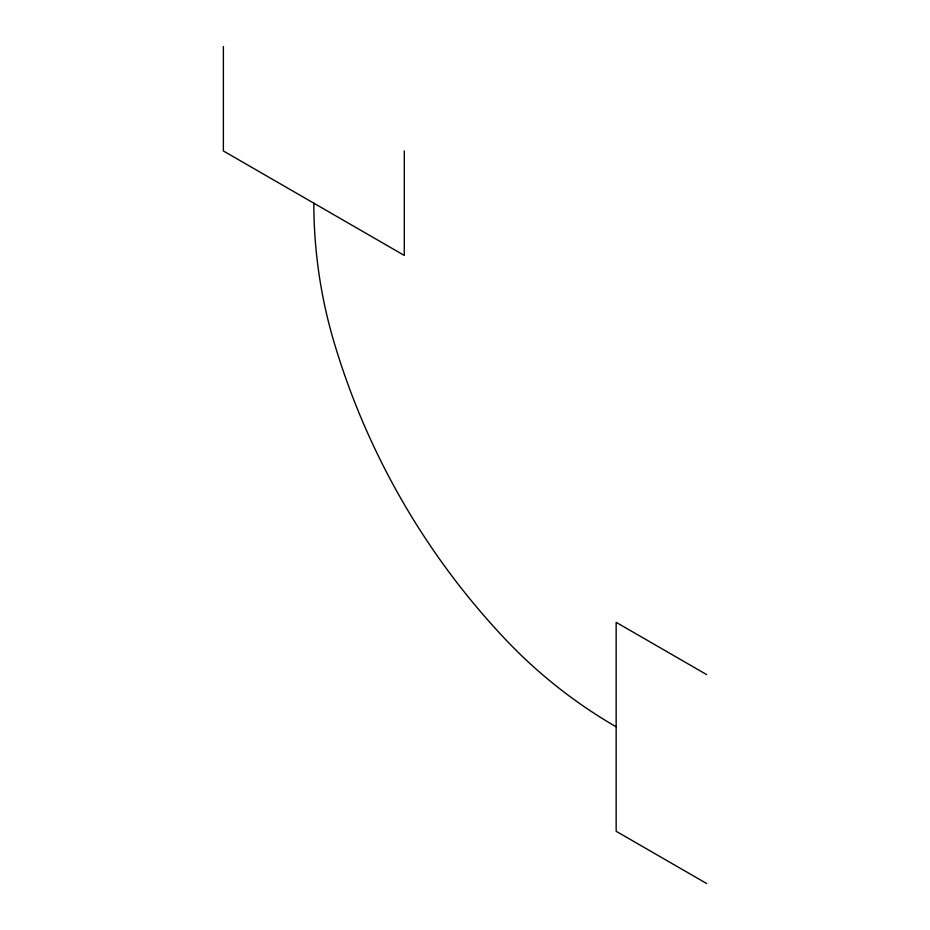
<?xml version="1.0" encoding="UTF-8"?>
<svg xmlns="http://www.w3.org/2000/svg" width="930" height="930" viewBox="0 0 930 930"><rect width="100%" height="100%" fill="white"/><g stroke="black" fill="none" stroke-linecap="round" stroke-linejoin="round"><path stroke-width="1.4" d="M706.626 674.576L616.16 622.344L616.16 831.269L706.626 883.5M404.306 150.962L404.306 255.425L223.374 150.962L223.374 46.5M616.16 726.807A488.552 488.552 0 0 1 505.757 639.689A738.071 738.071 0 0 1 334.091 342.356A488.552 488.552 0 0 1 313.84 203.193"/></g></svg>
